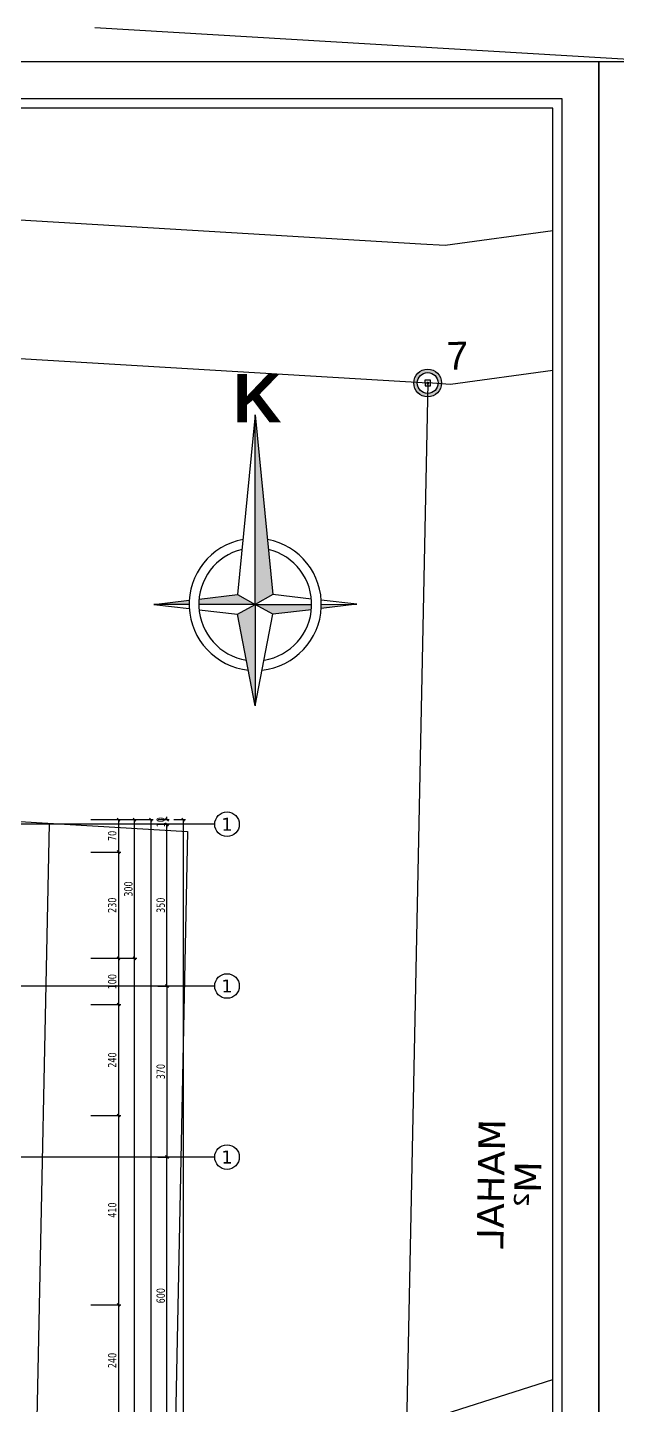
# Model space of a CAD drawing. Header units: millimetres. Extents: x 43168.9 to 43194.6, y -25545.1 to -25543.4.
# Drawn here: x 43173.389 to 43173.644, y -25544.091 to -25543.495 of the extents above; entities that cross this region are included whole.
import ezdxf
from ezdxf.enums import TextEntityAlignment as Align

# ---------------------------------------------------------------- set-up
doc = ezdxf.new("R2010")
doc.units = ezdxf.units.MM
doc.header["$LTSCALE"] = 200
doc.linetypes.add('DASHDOT', pattern=[1, 0.5, -0.25, 0, -0.25])
doc.linetypes.add('DASHDOT2', pattern=[0.5, 0.25, -0.125, 0, -0.125])
for name, color, linetype in [('aks_sgh', 5, 'DASHDOT2'), ('arsasiniri_sgh', 10, 'Continuous'), ('gor-2_sgh', 161, 'Continuous'), ('olcuaks_sgh', 41, 'Continuous'), ('olcudis_sgh', 185, 'Continuous'), ('pafta_sgh', 11, 'Continuous'), ('sembol_sgh', 8, 'Continuous'), ('yapi-yaklasma_sgh', 41, 'DASHDOT')]:
    doc.layers.add(name, color=color, linetype=linetype)
doc.styles.add('1-200', font='arial.ttf', dxfattribs={"height": 60})
doc.styles.add('dim', font='VERDANA.TTF', dxfattribs={"width": 0.7})
doc.styles.add('İSİM', font='arialbd.ttf')
doc.styles.add('text1', font='VERDANA.TTF')

msp = doc.modelspace()

# ---------------------------------------------------------------- hatches: boundary and pattern name
h = msp.add_hatch(color=256)
edge = h.paths.add_edge_path()
edge.add_arc((43173.56175, -25543.64896), 0.006, 0, 360)
edge = h.paths.add_edge_path(flags=16)
edge.add_arc((43173.56175, -25543.64896), 0.0045, 0, 360)
h = msp.add_hatch(color=256)
h.paths.add_polyline_path([(43173.4871, -25543.74475), (43173.49473, -25543.74049), (43173.48709, -25543.66267)])
h.paths.add_polyline_path([(43173.4871, -25543.74475), (43173.49473, -25543.74901), (43173.51143, -25543.74705, 0.023599), (43173.51154, -25543.74475)])
h.paths.add_polyline_path([(43173.53106, -25543.74474), (43173.51571, -25543.74475, -0.015803), (43173.51565, -25543.74655)])
h.paths.add_polyline_path([(43173.4871, -25543.74475), (43173.47947, -25543.74901), (43173.48711, -25543.78871)])
h.paths.add_polyline_path([(43173.4871, -25543.74475), (43173.47947, -25543.74049), (43173.46278, -25543.74245, 0.023599), (43173.46267, -25543.74475)])
h.paths.add_polyline_path([(43173.45849, -25543.74475, -0.015803), (43173.45855, -25543.74295), (43173.44314, -25543.74476)])
h = msp.add_hatch(color=256)
h.paths.add_polyline_path([(43173.4871, -25543.74475), (43173.49473, -25543.74049), (43173.48709, -25543.66267)])
h.paths.add_polyline_path([(43173.4871, -25543.74475), (43173.49473, -25543.74901), (43173.51143, -25543.74705, 0.023599), (43173.51154, -25543.74475)])
h.paths.add_polyline_path([(43173.53106, -25543.74474), (43173.51571, -25543.74475, -0.015803), (43173.51565, -25543.74655)])
h.paths.add_polyline_path([(43173.4871, -25543.74475), (43173.47947, -25543.74901), (43173.48711, -25543.78871)])
h.paths.add_polyline_path([(43173.4871, -25543.74475), (43173.47947, -25543.74049), (43173.46278, -25543.74245, 0.023599), (43173.46267, -25543.74475)])
h.paths.add_polyline_path([(43173.45849, -25543.74475, -0.015803), (43173.45855, -25543.74295), (43173.44314, -25543.74476)])

# ---------------------------------------------------------------- linework, layer by layer
at = {"color": 0, "linetype": 'ByBlock', "lineweight": -2}
for p, q in [((43173.56293, -25543.64773), (43173.56053, -25543.64779)), ((43173.56053, -25543.64779), (43173.56058, -25543.65019)), ((43173.56219, -25543.64938), (43173.56132, -25543.64855)), ((43173.56217, -25543.64853), (43173.56134, -25543.6494)), ((43173.56298, -25543.65013), (43173.56293, -25543.64773)), ((43173.56058, -25543.65019), (43173.56298, -25543.65013)), ((43173.42848, -25543.83852), (43173.42728, -25543.83732)), ((43173.43548, -25543.83852), (43173.43428, -25543.83732)), ((43173.44248, -25543.83852), (43173.44128, -25543.83732)), ((43173.44828, -25543.83732), (43173.44948, -25543.83852)), ((43173.44948, -25543.84052), (43173.44828, -25543.83932)), ((43173.44948, -25543.84052), (43173.44828, -25543.83932)), ((43173.45648, -25543.83852), (43173.45528, -25543.83732)), ((43173.42728, -25543.85132), (43173.42848, -25543.85252)), ((43173.42848, -25543.85252), (43173.42728, -25543.85132)), ((43173.42728, -25543.89732), (43173.42848, -25543.89852)), ((43173.42848, -25543.89852), (43173.42728, -25543.89732)), ((43173.43548, -25543.89852), (43173.43428, -25543.89732)), ((43173.43428, -25543.89732), (43173.43548, -25543.89852)), ((43173.44828, -25543.90931), (43173.44948, -25543.91051)), ((43173.44948, -25543.91051), (43173.44828, -25543.90931)), ((43173.42728, -25543.91732), (43173.42848, -25543.91852)), ((43173.42848, -25543.91852), (43173.42728, -25543.91732)), ((43173.42728, -25543.96532), (43173.42848, -25543.96652)), ((43173.42848, -25543.96652), (43173.42728, -25543.96532)), ((43173.44948, -25543.98452), (43173.44828, -25543.98332)), ((43173.44828, -25543.98332), (43173.44948, -25543.98452)), ((43173.42728, -25544.04732), (43173.42848, -25544.04852)), ((43173.42848, -25544.04852), (43173.42728, -25544.04732))]:
    msp.add_line(p, q, dxfattribs=at)
at = {"color": 7}
for p, q in [((43173.48709, -25543.66267), (43173.47947, -25543.74049)), ((43173.48709, -25543.66267), (43173.47947, -25543.74049)), ((43173.48709, -25543.66267), (43173.49473, -25543.74049)), ((43173.4871, -25543.74475), (43173.48709, -25543.66267)), ((43173.4871, -25543.74475), (43173.48709, -25543.66267)), ((43173.48709, -25543.66267), (43173.49473, -25543.74049)), ((43173.4871, -25543.74475), (43173.48709, -25543.66267)), ((43173.4871, -25543.74475), (43173.48709, -25543.66267)), ((43173.44314, -25543.74476), (43173.45855, -25543.74295)), ((43173.44314, -25543.74476), (43173.45855, -25543.74295)), ((43173.45849, -25543.74475), (43173.44314, -25543.74476)), ((43173.45849, -25543.74475), (43173.44314, -25543.74476)), ((43173.45849, -25543.74475), (43173.44314, -25543.74476)), ((43173.45849, -25543.74475), (43173.44314, -25543.74476)), ((43173.44314, -25543.74476), (43173.45855, -25543.74656)), ((43173.44314, -25543.74476), (43173.45855, -25543.74656)), ((43173.4871, -25543.74475), (43173.46267, -25543.74475)), ((43173.4871, -25543.74475), (43173.46267, -25543.74475)), ((43173.4871, -25543.74475), (43173.46267, -25543.74475)), ((43173.4871, -25543.74475), (43173.46267, -25543.74475)), ((43173.46278, -25543.74245), (43173.47947, -25543.74049)), ((43173.46278, -25543.74245), (43173.47947, -25543.74049)), ((43173.47947, -25543.74049), (43173.4871, -25543.74475)), ((43173.47947, -25543.74049), (43173.4871, -25543.74475)), ((43173.47947, -25543.74049), (43173.4871, -25543.74475)), ((43173.47947, -25543.74049), (43173.4871, -25543.74475)), ((43173.47947, -25543.74901), (43173.4871, -25543.74475)), ((43173.47947, -25543.74901), (43173.4871, -25543.74475)), ((43173.47947, -25543.74901), (43173.4871, -25543.74475)), ((43173.47947, -25543.74901), (43173.4871, -25543.74475)), ((43173.49473, -25543.74049), (43173.4871, -25543.74475)), ((43173.49473, -25543.74049), (43173.4871, -25543.74475)), ((43173.49473, -25543.74049), (43173.4871, -25543.74475)), ((43173.49473, -25543.74049), (43173.4871, -25543.74475)), ((43173.4871, -25543.74475), (43173.48711, -25543.78871)), ((43173.4871, -25543.74475), (43173.48711, -25543.78871)), ((43173.49473, -25543.74901), (43173.4871, -25543.74475)), ((43173.49473, -25543.74901), (43173.4871, -25543.74475)), ((43173.4871, -25543.74475), (43173.51154, -25543.74475)), ((43173.4871, -25543.74475), (43173.51154, -25543.74475)), ((43173.4871, -25543.74475), (43173.48711, -25543.78871)), ((43173.4871, -25543.74475), (43173.48711, -25543.78871)), ((43173.49473, -25543.74901), (43173.4871, -25543.74475)), ((43173.49473, -25543.74901), (43173.4871, -25543.74475)), ((43173.4871, -25543.74475), (43173.51154, -25543.74475)), ((43173.4871, -25543.74475), (43173.51154, -25543.74475)), ((43173.51143, -25543.74244), (43173.49473, -25543.74049)), ((43173.51143, -25543.74244), (43173.49473, -25543.74049)), ((43173.53106, -25543.74474), (43173.51565, -25543.74294)), ((43173.53106, -25543.74474), (43173.51565, -25543.74294)), ((43173.53106, -25543.74474), (43173.51565, -25543.74655)), ((43173.53106, -25543.74474), (43173.51565, -25543.74655)), ((43173.51571, -25543.74475), (43173.53106, -25543.74474)), ((43173.51571, -25543.74475), (43173.53106, -25543.74474)), ((43173.51571, -25543.74475), (43173.53106, -25543.74474)), ((43173.51571, -25543.74475), (43173.53106, -25543.74474)), ((43173.46278, -25543.74706), (43173.47947, -25543.74901)), ((43173.46278, -25543.74706), (43173.47947, -25543.74901)), ((43173.48711, -25543.78871), (43173.47947, -25543.74901)), ((43173.48711, -25543.78871), (43173.47947, -25543.74901)), ((43173.48711, -25543.78871), (43173.49473, -25543.74901)), ((43173.48711, -25543.78871), (43173.49473, -25543.74901)), ((43173.51143, -25543.74705), (43173.49473, -25543.74901)), ((43173.51143, -25543.74705), (43173.49473, -25543.74901))]:
    msp.add_line(p, q, dxfattribs=at)
for p, q in [((43173.46956, -25543.83992), (43173.44688, -25543.83992)), ((43173.46956, -25543.90991), (43173.44688, -25543.90991)), ((43173.46956, -25543.98392), (43173.44688, -25543.98392))]:
    msp.add_line(p, q)
at = {"color": 0, "linetype": 'Continuous', "lineweight": -2}
for radius in [0.006, 0.0045]:
    msp.add_circle((43173.56175, -25543.64896), radius, dxfattribs=at)
at = {"linetype": 'Continuous'}
for centre in [(43173.47488, -25543.83992), (43173.47488, -25543.90991), (43173.47488, -25543.98392)]:
    msp.add_circle(centre, 0.00532, dxfattribs=at)
at = {"color": 7}
for radius, start, end in [(0.02861, 100.66595, 264.03073), (0.02861, 100.66595, 264.03073), (0.02443, 103.54233, 261.0398), (0.02443, 103.54233, 261.0398), (0.02861, 275.98733, 79.35212), (0.02861, 275.98733, 79.35212), (0.02443, 278.97826, 76.47573), (0.02443, 278.97826, 76.47573)]:
    msp.add_arc((43173.4871, -25543.74475), radius, start, end, dxfattribs=at)
at = {"layer": 'aks_sgh'}
for p, q in [((43173.44688, -25543.83992), (43172.64488, -25543.83992)), ((43173.44688, -25543.90991), (43172.64488, -25543.90991)), ((43173.44688, -25543.98392), (43172.64488, -25543.98392))]:
    msp.add_line(p, q, dxfattribs=at)
at = {"layer": 'arsasiniri_sgh', "color": 14}
for p, q in [((43172.544, -25543.58847), (43173.56176, -25543.64889)), ((43173.61588, -25543.64358), (43173.57156, -25543.64955)), ((43173.56176, -25543.64889), (43173.55254, -25544.10046)), ((43173.57156, -25543.64955), (43173.56176, -25543.64889)), ((43173.55254, -25544.1004), (43173.61588, -25544.08021)), ((43173.55254, -25544.1004), (43173.61588, -25544.08021))]:
    msp.add_line(p, q, dxfattribs=at)
at = {"layer": 'gor-2_sgh'}
for p, q in [((43172.94322, -25543.5521), (43173.55871, -25543.58868)), ((43173.56931, -25543.58931), (43173.61588, -25543.58304)), ((43173.55871, -25543.58868), (43173.56931, -25543.58931))]:
    msp.add_line(p, q, dxfattribs=at)
at = {"layer": 'olcuaks_sgh'}
for p, q in [((43173.44488, -25543.83792), (43173.44988, -25543.83792)), ((43173.44488, -25543.83992), (43173.44988, -25543.83992)), ((43173.44488, -25543.83992), (43173.44988, -25543.83992)), ((43173.44888, -25543.83792), (43173.44888, -25543.83672)), ((43173.44888, -25543.91016), (43173.44888, -25543.83967)), ((43173.44888, -25543.83992), (43173.44888, -25543.84112)), ((43173.45188, -25543.83792), (43173.45688, -25543.83792)), ((43173.45588, -25543.83767), (43173.45588, -25544.55117)), ((43173.44488, -25543.90991), (43173.44988, -25543.90991)), ((43173.44488, -25543.90991), (43173.44988, -25543.90991)), ((43173.44888, -25543.90966), (43173.44888, -25543.98417)), ((43173.44488, -25543.98392), (43173.44988, -25543.98392)), ((43173.44688, -25543.98392), (43173.44988, -25543.98392)), ((43173.44888, -25544.10417), (43173.44888, -25543.98367))]:
    msp.add_line(p, q, dxfattribs=at)
at = {"layer": 'olcudis_sgh'}
for p, q in [((43173.41588, -25543.83792), (43173.42888, -25543.83792)), ((43173.42288, -25543.83792), (43173.43588, -25543.83792)), ((43173.42788, -25543.83767), (43173.42788, -25543.85217)), ((43173.42988, -25543.83792), (43173.44288, -25543.83792)), ((43173.43488, -25543.89817), (43173.43488, -25543.83767)), ((43173.44188, -25543.83767), (43173.44188, -25544.55117)), ((43173.41588, -25543.85192), (43173.42888, -25543.85192)), ((43173.41588, -25543.85192), (43173.42888, -25543.85192)), ((43173.42788, -25543.85167), (43173.42788, -25543.89817)), ((43173.41588, -25543.89792), (43173.42888, -25543.89792)), ((43173.41588, -25543.89792), (43173.42888, -25543.89792)), ((43173.42288, -25543.89792), (43173.43588, -25543.89792)), ((43173.42288, -25543.89792), (43173.43588, -25543.89792)), ((43173.42788, -25543.89767), (43173.42788, -25543.91817)), ((43173.43488, -25544.46517), (43173.43488, -25543.89767)), ((43173.41588, -25543.91792), (43173.42888, -25543.91792)), ((43173.41588, -25543.91792), (43173.42888, -25543.91792)), ((43173.42788, -25543.91767), (43173.42788, -25543.96617)), ((43173.41588, -25543.96592), (43173.42888, -25543.96592)), ((43173.41588, -25543.96592), (43173.42888, -25543.96592)), ((43173.42788, -25543.96567), (43173.42788, -25544.04817)), ((43173.41588, -25544.04792), (43173.42888, -25544.04792)), ((43173.41588, -25544.04792), (43173.42888, -25544.04792)), ((43173.42788, -25544.04767), (43173.42788, -25544.09617))]:
    msp.add_line(p, q, dxfattribs=at)
at = {"layer": 'pafta_sgh'}
for p, q in [((43173.63588, -25543.51), (43172.45588, -25543.51)), ((43173.63588, -25544.97), (43173.63588, -25543.51)), ((43173.63588, -25543.51), (43173.63588, -25544.97)), ((43174.81588, -25543.51), (43173.63588, -25543.51)), ((43173.61988, -25543.526), (43172.47188, -25543.526)), ((43173.61588, -25543.53), (43172.47588, -25543.53)), ((43173.61588, -25544.95), (43173.61588, -25543.53)), ((43173.61988, -25544.954), (43173.61988, -25543.526))]:
    msp.add_line(p, q, dxfattribs=at)
at = {"layer": 'yapi-yaklasma_sgh', "color": 40}
msp.add_line((43173.41764, -25543.49515), (43173.65601, -25543.50932), dxfattribs=at)
at = {"layer": 'yapi-yaklasma_sgh'}
for p, q in [((43172.644, -25543.79476), (43173.45777, -25543.84307)), ((43172.644, -25543.79476), (43173.45777, -25543.84307)), ((43173.39783, -25543.83951), (43173.39257, -25544.0972)), ((43173.39783, -25543.83951), (43173.39257, -25544.0972)), ((43173.45777, -25543.84307), (43173.45256, -25544.09842)), ((43173.45777, -25543.84307), (43173.45256, -25544.09842))]:
    msp.add_line(p, q, dxfattribs=at)

# ---------------------------------------------------------------- texts
at = {"color": 7, "style": 'İSİM'}
msp.add_text('K', height=0.021, rotation=0.00903, dxfattribs=at).set_placement((43173.48797, -25543.66605), align=Align.CENTER)
msp.add_text('K', height=0.021, rotation=0.00903, dxfattribs=at).set_placement((43173.48797, -25543.66605), align=Align.CENTER)
at = {"linetype": 'Continuous', "style": 'text1'}
for p in [(43173.47488, -25543.83992), (43173.47488, -25543.90991), (43173.47488, -25543.98392)]:
    msp.add_attdef('1', text='', height=0.0056, dxfattribs=at).set_placement(p, align=Align.MIDDLE)
at = {"color": 7, "style": 'text1', "text_generation_flag": 4}
for tag, text, height, p in [('MAHAL', '', 0.01154, (43173.58913, -25543.99549)), ('M²', 'm²', 0.011537, (43173.60493, -25543.99573))]:
    msp.add_attdef(tag, text=text, height=height, rotation=269.13005, dxfattribs=at).set_placement(p, align=Align.MIDDLE)
at = {"layer": 'olcuaks_sgh', "color": 2, "style": 'dim', "width": 0.7}
for s, p in [('10', (43173.44797, -25543.84124)), ('350', (43173.44797, -25543.87825)), ('370', (43173.44797, -25543.95025)), ('600', (43173.44797, -25544.04723))]:
    msp.add_text(s, height=0.0036, rotation=90, dxfattribs=at).set_placement(p)
at = {"layer": 'olcudis_sgh', "color": 2, "style": 'dim', "width": 0.7}
for s, p in [('70', (43173.42697, -25543.84714)), ('300', (43173.43397, -25543.87125)), ('230', (43173.42697, -25543.87825)), ('100', (43173.42697, -25543.91135)), ('240', (43173.42697, -25543.94525)), ('410', (43173.42697, -25544.01018)), ('240', (43173.42697, -25544.07525))]:
    msp.add_text(s, height=0.0036, rotation=90, dxfattribs=at).set_placement(p)
at = {"layer": 'sembol_sgh', "color": 1, "ltscale": 50, "style": '1-200'}
msp.add_text('7', height=0.012, rotation=1.36382, dxfattribs=at).set_placement((43173.57009, -25543.64326))

doc.saveas('drawing.dxf')
